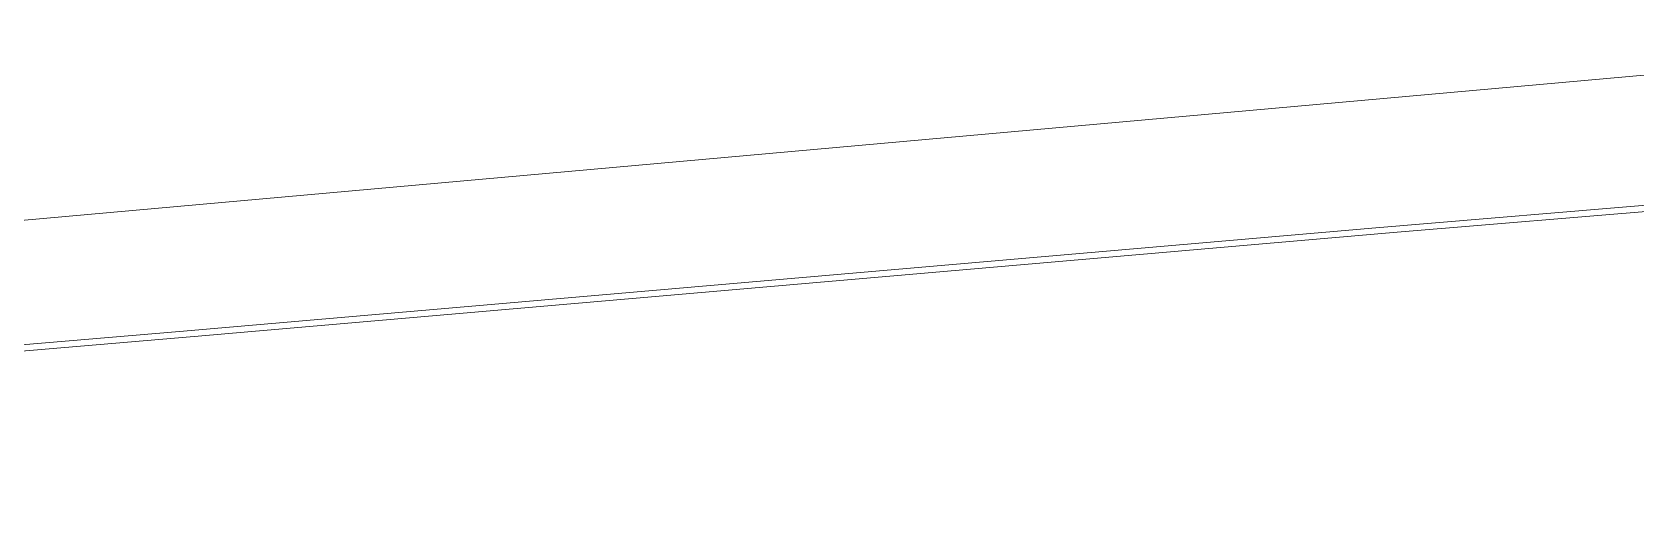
# Model space of a CAD drawing. Header units: millimetres. Extents: x 1010 to 1494, y -119 to 564.
# Drawn here: x 1393.9126 to 1394.2533, y 476.2339 to 476.3357 of the extents above; entities that cross this region are included whole.
import ezdxf

# ---------------------------------------------------------------- set-up
doc = ezdxf.new("R2010")
doc.units = ezdxf.units.MM
doc.layers.get('0').update_dxf_attribs({"lineweight": 9})
doc.layers.add('Edges', color=7, linetype='Continuous', lineweight=9)

# ---------------------------------------------------------------- blocks, each defined once
blk = doc.blocks.new('rs')
at = {"layer": 'Edges'}
for p, q in [((-77.543, 23.252), (-42.379, 23.878)), ((-57.854, 22.353), (-37.332, 22.808)), ((-37.383, 22.745), (-57.992, 22.287)), ((-57.854, 22.353), (-69.867, 22.107)), ((-57.992, 22.287), (-70.073, 22.041)), ((-70.073, 22.041), (-81.007, 21.777)), ((-69.867, 22.107), (-77.536, 21.922))]:
    blk.add_line(p, q, dxfattribs=at)

msp = doc.modelspace()

# ---------------------------------------------------------------- block references
at = {"xscale": -0.02122798653101838, "yscale": 0.02122798653101838, "zscale": 0.02122798653101838, "rotation": 6.132429676430879}
msp.add_blockref('rs', (1392.77352, 475.66905), dxfattribs=at)

doc.saveas('drawing.dxf')
